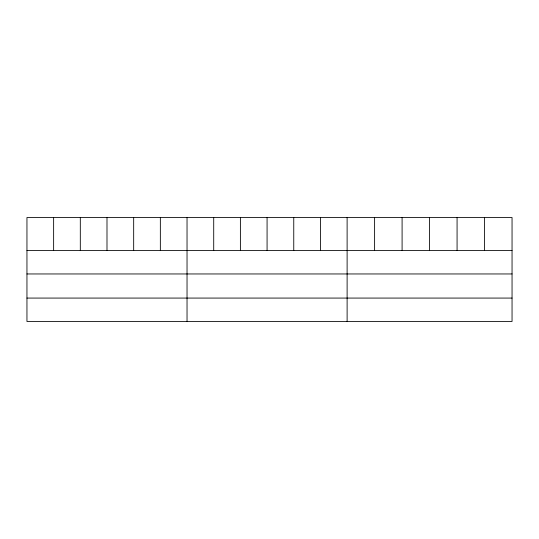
<?xml version="1.0" encoding="UTF-8"?>
<svg xmlns="http://www.w3.org/2000/svg" width="539" height="539" viewBox="0 0 539 539"><rect width="100%" height="100%" fill="white"/><g stroke="black" fill="none" stroke-linecap="round" stroke-linejoin="round"><path stroke-width="0.81" d="M512.05 273.96L512.05 217.527L26.95 217.527L26.95 321.473L512.05 321.473L512.05 273.96L26.95 273.96M26.95 250.561L512.05 250.561M26.95 298.074L512.05 298.074M484.561 217.527L484.561 250.561M457.072 217.527L457.072 250.561M429.583 217.527L429.583 250.561M402.094 217.527L402.094 250.561M374.605 217.527L374.605 250.561M347.116 217.527L347.116 321.473M320.435 217.527L320.435 250.561M293.755 217.527L293.755 250.561M267.074 217.527L267.074 250.561M240.394 217.527L240.394 250.561M213.713 217.527L213.713 250.561M187.033 217.527L187.033 321.473M160.352 217.527L160.352 250.561M133.672 217.527L133.672 250.561M106.992 217.527L106.992 250.561M80.311 217.527L80.311 250.561M53.63 217.527L53.63 250.561"/></g></svg>
